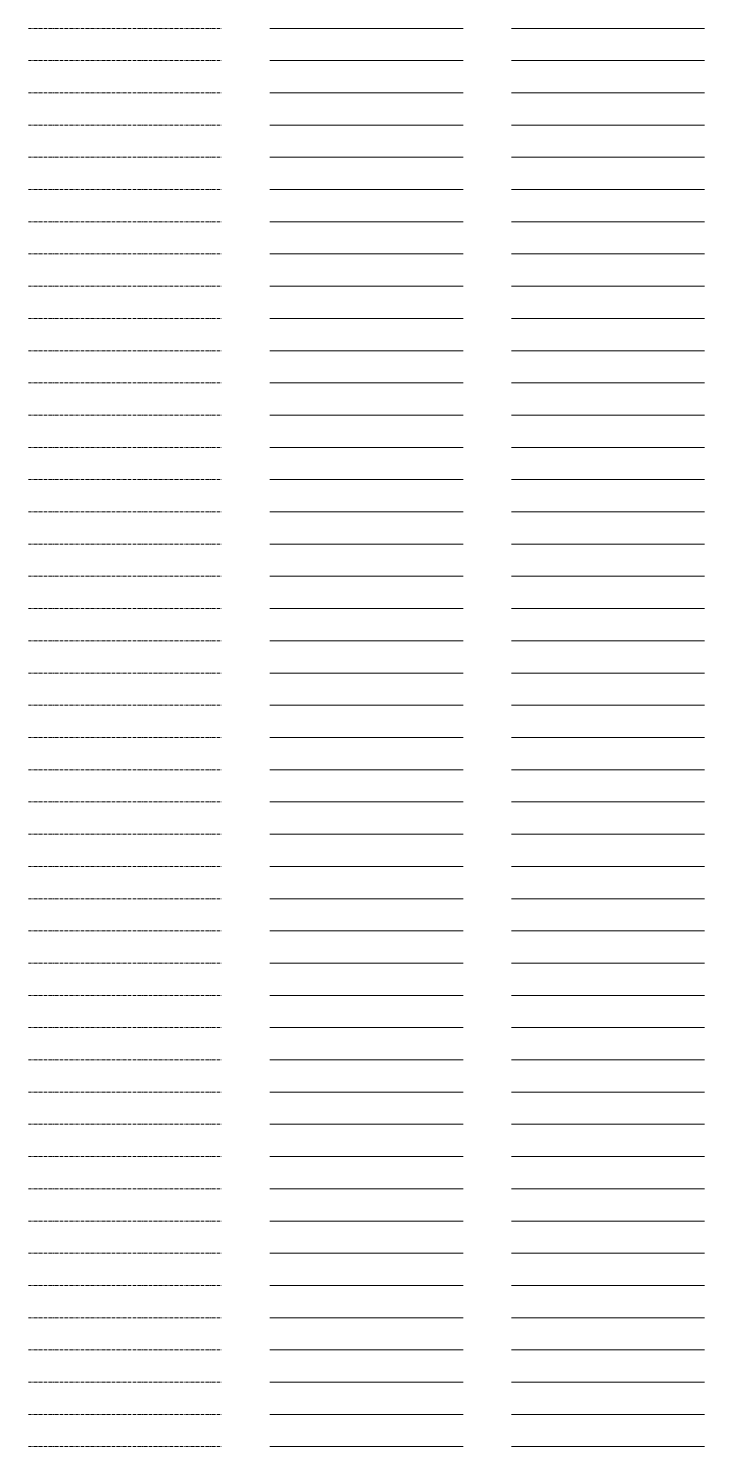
# Model space of a CAD drawing. Header units: metres. Extents: x -170 to 2070, y -13 to 14380.
# Drawn here: x 1650 to 2070, y 3600 to 4480 of the extents above; entities that cross this region are included whole.
import ezdxf
from ezdxf.lldxf.tags import DXFTag

# ---------------------------------------------------------------- set-up
doc = ezdxf.new("R2010")
doc.units = ezdxf.units.M
doc.linetypes.add('KL-VERLATEN-SO', pattern=[3.25, 2, -0.5, 0.25, -0.5])
for name, color, linetype, lineweight in [('B-OI-KL-ET_LSOV_DISTRIBUTIE_600 V_4x150Al 4x6Cu-(IN BEDRIJF)-G', 14, 'Continuous', 18), ('B-OI-KL-ET_LSOV_DISTRIBUTIE_600 V_4x150Al 4x6Cu-(RESERVE)-G', 14, 'KL-RESERVE-SO', 18), ('B-OI-KL-ET_LSOV_DISTRIBUTIE_600 V_4x150Al 4x6Cu-(VERLATEN)-G', 14, 'KL-VERLATEN-SO', 18), ('B-OI-KL-ET_LSOV_DISTRIBUTIE_600 V_4x16Cu 4x2.5Cu-(IN BEDRIJF)-G', 14, 'Continuous', 18), ('B-OI-KL-ET_LSOV_DISTRIBUTIE_600 V_4x16Cu 4x2.5Cu-(RESERVE)-G', 14, 'KL-RESERVE-SO', 18), ('B-OI-KL-ET_LSOV_DISTRIBUTIE_600 V_4x16Cu 4x2.5Cu-(VERLATEN)-G', 14, 'KL-VERLATEN-SO', 18), ('B-OI-KL-ET_LSOV_DISTRIBUTIE_600 V_4x16Cu-(IN BEDRIJF)-G', 14, 'Continuous', 18), ('B-OI-KL-ET_LSOV_DISTRIBUTIE_600 V_4x16Cu-(RESERVE)-G', 14, 'KL-RESERVE-SO', 18), ('B-OI-KL-ET_LSOV_DISTRIBUTIE_600 V_4x16Cu-(VERLATEN)-G', 14, 'KL-VERLATEN-SO', 18), ('B-OI-KL-ET_LSOV_DISTRIBUTIE_600 V_4x2.5Cu-(IN BEDRIJF)-G', 14, 'Continuous', 18), ('B-OI-KL-ET_LSOV_DISTRIBUTIE_600 V_4x2.5Cu-(RESERVE)-G', 14, 'KL-RESERVE-SO', 18), ('B-OI-KL-ET_LSOV_DISTRIBUTIE_600 V_4x2.5Cu-(VERLATEN)-G', 14, 'KL-VERLATEN-SO', 18), ('B-OI-KL-ET_LSOV_DISTRIBUTIE_600 V_4x240Al-(IN BEDRIJF)-G', 14, 'Continuous', 18), ('B-OI-KL-ET_LSOV_DISTRIBUTIE_600 V_4x240Al-(RESERVE)-G', 14, 'KL-RESERVE-SO', 18), ('B-OI-KL-ET_LSOV_DISTRIBUTIE_600 V_4x240Al-(VERLATEN)-G', 14, 'KL-VERLATEN-SO', 18), ('B-OI-KL-ET_LSOV_DISTRIBUTIE_600 V_4x6Cu 4x2.5Cu-(IN BEDRIJF)-G', 14, 'Continuous', 18), ('B-OI-KL-ET_LSOV_DISTRIBUTIE_600 V_4x6Cu 4x2.5Cu-(RESERVE)-G', 14, 'KL-RESERVE-SO', 18), ('B-OI-KL-ET_LSOV_DISTRIBUTIE_600 V_4x6Cu 4x2.5Cu-(VERLATEN)-G', 14, 'KL-VERLATEN-SO', 18), ('B-OI-KL-ET_LSOV_DISTRIBUTIE_600 V_4x6Cu-(IN BEDRIJF)-G', 14, 'Continuous', 18), ('B-OI-KL-ET_LSOV_DISTRIBUTIE_600 V_4x6Cu-(RESERVE)-G', 14, 'KL-RESERVE-SO', 18), ('B-OI-KL-ET_LSOV_DISTRIBUTIE_600 V_4x6Cu-(VERLATEN)-G', 14, 'KL-VERLATEN-SO', 18), ('B-OI-KL-ET_LSOV_DISTRIBUTIE_600 V_4x95Al 4x6Cu-(IN BEDRIJF)-G', 14, 'Continuous', 18), ('B-OI-KL-ET_LSOV_DISTRIBUTIE_600 V_4x95Al 4x6Cu-(RESERVE)-G', 14, 'KL-RESERVE-SO', 18), ('B-OI-KL-ET_LSOV_DISTRIBUTIE_600 V_4x95Al 4x6Cu-(VERLATEN)-G', 14, 'KL-VERLATEN-SO', 18), ('B-OI-KL-ET_LSOV_DISTRIBUTIE_600 V_4x95Al-(IN BEDRIJF)-G', 14, 'Continuous', 18), ('B-OI-KL-ET_LSOV_DISTRIBUTIE_600 V_4x95Al-(RESERVE)-G', 14, 'KL-RESERVE-SO', 18), ('B-OI-KL-ET_LSOV_DISTRIBUTIE_600 V_4x95Al-(VERLATEN)-G', 14, 'KL-VERLATEN-SO', 18), ('B-OI-KL-ET_LSOV_DISTRIBUTIE_600 V_4x95Cu-(IN BEDRIJF)-G', 14, 'Continuous', 18), ('B-OI-KL-ET_LSOV_DISTRIBUTIE_600 V_4x95Cu-(RESERVE)-G', 14, 'KL-RESERVE-SO', 18), ('B-OI-KL-ET_LSOV_DISTRIBUTIE_600 V_4x95Cu-(VERLATEN)-G', 14, 'KL-VERLATEN-SO', 18), ('B-OI-KL-ET_LSOV_DISTRIBUTIE_600 V_OVERIG-(IN BEDRIJF)-G', 14, 'Continuous', 18), ('B-OI-KL-ET_LSOV_DISTRIBUTIE_600 V_OVERIG-(RESERVE)-G', 14, 'KL-RESERVE-SO', 18), ('B-OI-KL-ET_LSOV_DISTRIBUTIE_600 V_OVERIG-(VERLATEN)-G', 14, 'KL-VERLATEN-SO', 18), ('B-OI-KL-ET_MS_AANSLUITNET_10 kV_1x16Cu as16-(IN BEDRIJF)-G', 7, 'Continuous', 18), ('B-OI-KL-ET_MS_AANSLUITNET_10 kV_1x16Cu as16-(RESERVE)-G', 7, 'KL-RESERVE-SO', 18), ('B-OI-KL-ET_MS_AANSLUITNET_10 kV_1x16Cu as16-(VERLATEN)-G', 7, 'KL-VERLATEN-SO', 18), ('B-OI-KL-ET_MS_AANSLUITNET_10 kV_1x240Alrm as35-(IN BEDRIJF)-G', 7, 'Continuous', 18), ('B-OI-KL-ET_MS_AANSLUITNET_10 kV_1x240Alrm as35-(RESERVE)-G', 7, 'KL-RESERVE-SO', 18), ('B-OI-KL-ET_MS_AANSLUITNET_10 kV_1x240Alrm as35-(VERLATEN)-G', 7, 'KL-VERLATEN-SO', 18), ('B-OI-KL-ET_MS_AANSLUITNET_10 kV_1x25Cu as16-(IN BEDRIJF)-G', 7, 'Continuous', 18), ('B-OI-KL-ET_MS_AANSLUITNET_10 kV_1x25Cu as16-(RESERVE)-G', 7, 'KL-RESERVE-SO', 18), ('B-OI-KL-ET_MS_AANSLUITNET_10 kV_1x25Cu as16-(VERLATEN)-G', 7, 'KL-VERLATEN-SO', 18), ('B-OI-KL-ET_MS_AANSLUITNET_10 kV_1x400Alrm as35-(IN BEDRIJF)-G', 7, 'Continuous', 18), ('B-OI-KL-ET_MS_AANSLUITNET_10 kV_1x400Alrm as35-(RESERVE)-G', 7, 'KL-RESERVE-SO', 18), ('B-OI-KL-ET_MS_AANSLUITNET_10 kV_1x400Alrm as35-(VERLATEN)-G', 7, 'KL-VERLATEN-SO', 18), ('B-OI-KL-ET_MS_AANSLUITNET_10 kV_1x630Alrm as35-(IN BEDRIJF)-G', 7, 'Continuous', 18), ('B-OI-KL-ET_MS_AANSLUITNET_10 kV_1x630Alrm as35-(RESERVE)-G', 7, 'KL-RESERVE-SO', 18), ('B-OI-KL-ET_MS_AANSLUITNET_10 kV_1x630Alrm as35-(VERLATEN)-G', 7, 'KL-VERLATEN-SO', 18), ('B-OI-KL-ET_MS_AANSLUITNET_10 kV_1x630Cu as50-(IN BEDRIJF)-G', 7, 'Continuous', 18), ('B-OI-KL-ET_MS_AANSLUITNET_10 kV_1x630Cu as50-(RESERVE)-G', 7, 'KL-RESERVE-SO', 18), ('B-OI-KL-ET_MS_AANSLUITNET_10 kV_1x630Cu as50-(VERLATEN)-G', 7, 'KL-VERLATEN-SO', 18), ('B-OI-KL-ET_MS_AANSLUITNET_10 kV_1x800Alrm as35-(IN BEDRIJF)-G', 7, 'Continuous', 18), ('B-OI-KL-ET_MS_AANSLUITNET_10 kV_1x800Alrm as35-(RESERVE)-G', 7, 'KL-RESERVE-SO', 18), ('B-OI-KL-ET_MS_AANSLUITNET_10 kV_1x800Alrm as35-(VERLATEN)-G', 7, 'KL-VERLATEN-SO', 18), ('B-OI-KL-ET_MS_AANSLUITNET_10 kV_1x95Alrm as50-(IN BEDRIJF)-G', 7, 'Continuous', 18), ('B-OI-KL-ET_MS_AANSLUITNET_10 kV_1x95Alrm as50-(RESERVE)-G', 7, 'KL-RESERVE-SO', 18), ('B-OI-KL-ET_MS_AANSLUITNET_10 kV_1x95Alrm as50-(VERLATEN)-G', 7, 'KL-VERLATEN-SO', 18), ('B-OI-KL-ET_MS_AANSLUITNET_10 kV_3x240Alrm as35-(IN BEDRIJF)-G', 7, 'Continuous', 18), ('B-OI-KL-ET_MS_AANSLUITNET_10 kV_3x240Alrm as35-(RESERVE)-G', 7, 'KL-RESERVE-SO', 18), ('B-OI-KL-ET_MS_AANSLUITNET_10 kV_3x240Alrm as35-(VERLATEN)-G', 7, 'KL-VERLATEN-SO', 18), ('B-OI-KL-ET_MS_AANSLUITNET_10 kV_OVERIG-(IN BEDRIJF)-G', 7, 'Continuous', 18), ('B-OI-KL-ET_MS_AANSLUITNET_10 kV_OVERIG-(RESERVE)-G', 7, 'KL-RESERVE-SO', 18), ('B-OI-KL-ET_MS_AANSLUITNET_10 kV_OVERIG-(VERLATEN)-G', 7, 'KL-VERLATEN-SO', 18), ('B-OI-KL-ET_MS_AANSLUITNET_20 kV_1x16Cu as16-(IN BEDRIJF)-G', 7, 'Continuous', 18), ('B-OI-KL-ET_MS_AANSLUITNET_20 kV_1x16Cu as16-(RESERVE)-G', 7, 'KL-RESERVE-SO', 18), ('B-OI-KL-ET_MS_AANSLUITNET_20 kV_1x16Cu as16-(VERLATEN)-G', 7, 'KL-VERLATEN-SO', 18), ('B-OI-KL-ET_MS_AANSLUITNET_20 kV_1x240Alrm as35-(IN BEDRIJF)-G', 7, 'Continuous', 18), ('B-OI-KL-ET_MS_AANSLUITNET_20 kV_1x240Alrm as35-(RESERVE)-G', 7, 'KL-RESERVE-SO', 18), ('B-OI-KL-ET_MS_AANSLUITNET_20 kV_1x240Alrm as35-(VERLATEN)-G', 7, 'KL-VERLATEN-SO', 18), ('B-OI-KL-ET_MS_AANSLUITNET_20 kV_1x25Cu as16-(IN BEDRIJF)-G', 7, 'Continuous', 18), ('B-OI-KL-ET_MS_AANSLUITNET_20 kV_1x25Cu as16-(RESERVE)-G', 7, 'KL-RESERVE-SO', 18), ('B-OI-KL-ET_MS_AANSLUITNET_20 kV_1x25Cu as16-(VERLATEN)-G', 7, 'KL-VERLATEN-SO', 18), ('B-OI-KL-ET_MS_AANSLUITNET_20 kV_1x400Alrm as35-(IN BEDRIJF)-G', 7, 'Continuous', 18), ('B-OI-KL-ET_MS_AANSLUITNET_20 kV_1x400Alrm as35-(RESERVE)-G', 7, 'KL-RESERVE-SO', 18), ('B-OI-KL-ET_MS_AANSLUITNET_20 kV_1x400Alrm as35-(VERLATEN)-G', 7, 'KL-VERLATEN-SO', 18), ('B-OI-KL-ET_MS_AANSLUITNET_20 kV_1x630Alrm as35-(IN BEDRIJF)-G', 7, 'Continuous', 18), ('B-OI-KL-ET_MS_AANSLUITNET_20 kV_1x630Alrm as35-(RESERVE)-G', 7, 'KL-RESERVE-SO', 18), ('B-OI-KL-ET_MS_AANSLUITNET_20 kV_1x630Alrm as35-(VERLATEN)-G', 7, 'KL-VERLATEN-SO', 18), ('B-OI-KL-ET_MS_AANSLUITNET_20 kV_1x630Cu as50-(IN BEDRIJF)-G', 7, 'Continuous', 18), ('B-OI-KL-ET_MS_AANSLUITNET_20 kV_1x630Cu as50-(RESERVE)-G', 7, 'KL-RESERVE-SO', 18), ('B-OI-KL-ET_MS_AANSLUITNET_20 kV_1x630Cu as50-(VERLATEN)-G', 7, 'KL-VERLATEN-SO', 18), ('B-OI-KL-ET_MS_AANSLUITNET_20 kV_1x800Alrm as35-(IN BEDRIJF)-G', 7, 'Continuous', 18), ('B-OI-KL-ET_MS_AANSLUITNET_20 kV_1x800Alrm as35-(RESERVE)-G', 7, 'KL-RESERVE-SO', 18), ('B-OI-KL-ET_MS_AANSLUITNET_20 kV_1x800Alrm as35-(VERLATEN)-G', 7, 'KL-VERLATEN-SO', 18), ('B-OI-KL-ET_MS_AANSLUITNET_20 kV_1x95Alrm as50-(IN BEDRIJF)-G', 7, 'Continuous', 18), ('B-OI-KL-ET_MS_AANSLUITNET_20 kV_1x95Alrm as50-(RESERVE)-G', 7, 'KL-RESERVE-SO', 18), ('B-OI-KL-ET_MS_AANSLUITNET_20 kV_1x95Alrm as50-(VERLATEN)-G', 7, 'KL-VERLATEN-SO', 18), ('B-OI-KL-ET_MS_AANSLUITNET_20 kV_3x240Alrm as35-(IN BEDRIJF)-G', 7, 'Continuous', 18), ('B-OI-KL-ET_MS_AANSLUITNET_20 kV_3x240Alrm as35-(RESERVE)-G', 7, 'KL-RESERVE-SO', 18), ('B-OI-KL-ET_MS_AANSLUITNET_20 kV_3x240Alrm as35-(VERLATEN)-G', 7, 'KL-VERLATEN-SO', 18), ('B-OI-KL-ET_MS_AANSLUITNET_20 kV_OVERIG-(IN BEDRIJF)-G', 7, 'Continuous', 18), ('B-OI-KL-ET_MS_AANSLUITNET_20 kV_OVERIG-(RESERVE)-G', 7, 'KL-RESERVE-SO', 18), ('B-OI-KL-ET_MS_AANSLUITNET_20 kV_OVERIG-(VERLATEN)-G', 7, 'KL-VERLATEN-SO', 18), ('B-OI-KL-ET_MS_AANSLUITNET_3 kV_1x16Cu as16-(IN BEDRIJF)-G', 7, 'Continuous', 18), ('B-OI-KL-ET_MS_AANSLUITNET_3 kV_1x16Cu as16-(RESERVE)-G', 7, 'KL-RESERVE-SO', 18), ('B-OI-KL-ET_MS_AANSLUITNET_3 kV_1x16Cu as16-(VERLATEN)-G', 7, 'KL-VERLATEN-SO', 18), ('B-OI-KL-ET_MS_AANSLUITNET_3 kV_1x240Alrm as35-(IN BEDRIJF)-G', 7, 'Continuous', 18), ('B-OI-KL-ET_MS_AANSLUITNET_3 kV_1x240Alrm as35-(RESERVE)-G', 7, 'KL-RESERVE-SO', 18), ('B-OI-KL-ET_MS_AANSLUITNET_3 kV_1x240Alrm as35-(VERLATEN)-G', 7, 'KL-VERLATEN-SO', 18), ('B-OI-KL-ET_MS_AANSLUITNET_3 kV_1x25Cu as16-(IN BEDRIJF)-G', 7, 'Continuous', 18), ('B-OI-KL-ET_MS_AANSLUITNET_3 kV_1x25Cu as16-(RESERVE)-G', 7, 'KL-RESERVE-SO', 18), ('B-OI-KL-ET_MS_AANSLUITNET_3 kV_1x25Cu as16-(VERLATEN)-G', 7, 'KL-VERLATEN-SO', 18), ('B-OI-KL-ET_MS_AANSLUITNET_3 kV_1x400Alrm as35-(IN BEDRIJF)-G', 7, 'Continuous', 18), ('B-OI-KL-ET_MS_AANSLUITNET_3 kV_1x400Alrm as35-(RESERVE)-G', 7, 'KL-RESERVE-SO', 18), ('B-OI-KL-ET_MS_AANSLUITNET_3 kV_1x400Alrm as35-(VERLATEN)-G', 7, 'KL-VERLATEN-SO', 18), ('B-OI-KL-ET_MS_AANSLUITNET_3 kV_1x630Alrm as35-(IN BEDRIJF)-G', 7, 'Continuous', 18), ('B-OI-KL-ET_MS_AANSLUITNET_3 kV_1x630Alrm as35-(RESERVE)-G', 7, 'KL-RESERVE-SO', 18), ('B-OI-KL-ET_MS_AANSLUITNET_3 kV_1x630Alrm as35-(VERLATEN)-G', 7, 'KL-VERLATEN-SO', 18), ('B-OI-KL-ET_MS_AANSLUITNET_3 kV_1x630Cu as50-(IN BEDRIJF)-G', 7, 'Continuous', 18), ('B-OI-KL-ET_MS_AANSLUITNET_3 kV_1x630Cu as50-(RESERVE)-G', 7, 'KL-RESERVE-SO', 18), ('B-OI-KL-ET_MS_AANSLUITNET_3 kV_1x630Cu as50-(VERLATEN)-G', 7, 'KL-VERLATEN-SO', 18), ('B-OI-KL-ET_MS_AANSLUITNET_3 kV_1x800Alrm as35-(IN BEDRIJF)-G', 7, 'Continuous', 18), ('B-OI-KL-ET_MS_AANSLUITNET_3 kV_1x800Alrm as35-(RESERVE)-G', 7, 'KL-RESERVE-SO', 18), ('B-OI-KL-ET_MS_AANSLUITNET_3 kV_1x800Alrm as35-(VERLATEN)-G', 7, 'KL-VERLATEN-SO', 18), ('B-OI-KL-ET_MS_AANSLUITNET_3 kV_1x95Alrm as50-(IN BEDRIJF)-G', 7, 'Continuous', 18), ('B-OI-KL-ET_MS_AANSLUITNET_3 kV_1x95Alrm as50-(RESERVE)-G', 7, 'KL-RESERVE-SO', 18), ('B-OI-KL-ET_MS_AANSLUITNET_3 kV_1x95Alrm as50-(VERLATEN)-G', 7, 'KL-VERLATEN-SO', 18), ('B-OI-KL-ET_MS_AANSLUITNET_3 kV_3x240Alrm as35-(IN BEDRIJF)-G', 7, 'Continuous', 18), ('B-OI-KL-ET_MS_AANSLUITNET_3 kV_3x240Alrm as35-(RESERVE)-G', 7, 'KL-RESERVE-SO', 18), ('B-OI-KL-ET_MS_AANSLUITNET_3 kV_3x240Alrm as35-(VERLATEN)-G', 7, 'KL-VERLATEN-SO', 18), ('B-OI-KL-ET_MS_AANSLUITNET_3 kV_OVERIG-(IN BEDRIJF)-G', 7, 'Continuous', 18), ('B-OI-KL-ET_MS_AANSLUITNET_3 kV_OVERIG-(RESERVE)-G', 7, 'KL-RESERVE-SO', 18), ('B-OI-KL-ET_MS_AANSLUITNET_3 kV_OVERIG-(VERLATEN)-G', 7, 'KL-VERLATEN-SO', 18), ('B-OI-KL-ET_MS_DISTRIBUTIE_10 kV_1x16Cu as16-(IN BEDRIJF)-G', 12, 'Continuous', 18), ('B-OI-KL-ET_MS_DISTRIBUTIE_10 kV_1x16Cu as16-(RESERVE)-G', 12, 'KL-RESERVE-SO', 18), ('B-OI-KL-ET_MS_DISTRIBUTIE_10 kV_1x16Cu as16-(VERLATEN)-G', 12, 'KL-VERLATEN-SO', 18), ('B-OI-KL-ET_MS_DISTRIBUTIE_10 kV_1x240Alrm as35-(IN BEDRIJF)-G', 12, 'Continuous', 18), ('B-OI-KL-ET_MS_DISTRIBUTIE_10 kV_1x240Alrm as35-(RESERVE)-G', 12, 'KL-RESERVE-SO', 18), ('B-OI-KL-ET_MS_DISTRIBUTIE_10 kV_1x240Alrm as35-(VERLATEN)-G', 12, 'KL-VERLATEN-SO', 18), ('B-OI-KL-ET_MS_DISTRIBUTIE_10 kV_1x25Cu as16-(IN BEDRIJF)-G', 12, 'Continuous', 18), ('B-OI-KL-ET_MS_DISTRIBUTIE_10 kV_1x25Cu as16-(RESERVE)-G', 12, 'KL-RESERVE-SO', 18), ('B-OI-KL-ET_MS_DISTRIBUTIE_10 kV_1x25Cu as16-(VERLATEN)-G', 12, 'KL-VERLATEN-SO', 18), ('B-OI-KL-ET_MS_DISTRIBUTIE_10 kV_1x400Alrm as35-(IN BEDRIJF)-G', 12, 'Continuous', 18), ('B-OI-KL-ET_MS_DISTRIBUTIE_10 kV_1x400Alrm as35-(RESERVE)-G', 12, 'KL-RESERVE-SO', 18), ('B-OI-KL-ET_MS_DISTRIBUTIE_10 kV_1x400Alrm as35-(VERLATEN)-G', 12, 'KL-VERLATEN-SO', 18)]:
    doc.layers.add(name, color=color, linetype=linetype, lineweight=lineweight)
doc.styles.get("Standard").update_dxf_attribs({"font": 'NLCS-ISO.ttf'})
tags = doc.linetypes.add('KL-RESERVE-SO', pattern='A,7,-2,["RS",Standard,S=1,R=0,X=-1,Y=-0.5],-1.5', length=10.5).pattern_tags.tags
tags[6] = DXFTag(74, 10)

msp = doc.modelspace()

# ---------------------------------------------------------------- linework, layer by layer
at = {"layer": 'B-OI-KL-ET_LSOV_DISTRIBUTIE_600 V_4x150Al 4x6Cu-(IN BEDRIJF)-G'}
msp.add_line((1950, 3600), (2070, 3600), dxfattribs=at)
at = {"layer": 'B-OI-KL-ET_LSOV_DISTRIBUTIE_600 V_4x150Al 4x6Cu-(RESERVE)-G'}
msp.add_line((1800, 3600), (1920, 3600), dxfattribs=at)
at = {"layer": 'B-OI-KL-ET_LSOV_DISTRIBUTIE_600 V_4x150Al 4x6Cu-(VERLATEN)-G'}
msp.add_line((1650, 3600), (1770, 3600), dxfattribs=at)
at = {"layer": 'B-OI-KL-ET_LSOV_DISTRIBUTIE_600 V_4x16Cu 4x2.5Cu-(IN BEDRIJF)-G'}
msp.add_line((1950, 3640), (2070, 3640), dxfattribs=at)
at = {"layer": 'B-OI-KL-ET_LSOV_DISTRIBUTIE_600 V_4x16Cu 4x2.5Cu-(RESERVE)-G'}
msp.add_line((1800, 3640), (1920, 3640), dxfattribs=at)
at = {"layer": 'B-OI-KL-ET_LSOV_DISTRIBUTIE_600 V_4x16Cu 4x2.5Cu-(VERLATEN)-G'}
msp.add_line((1650, 3640), (1770, 3640), dxfattribs=at)
at = {"layer": 'B-OI-KL-ET_LSOV_DISTRIBUTIE_600 V_4x16Cu-(IN BEDRIJF)-G'}
msp.add_line((1950, 3620), (2070, 3620), dxfattribs=at)
at = {"layer": 'B-OI-KL-ET_LSOV_DISTRIBUTIE_600 V_4x16Cu-(RESERVE)-G'}
msp.add_line((1800, 3620), (1920, 3620), dxfattribs=at)
at = {"layer": 'B-OI-KL-ET_LSOV_DISTRIBUTIE_600 V_4x16Cu-(VERLATEN)-G'}
msp.add_line((1650, 3620), (1770, 3620), dxfattribs=at)
at = {"layer": 'B-OI-KL-ET_LSOV_DISTRIBUTIE_600 V_4x2.5Cu-(IN BEDRIJF)-G'}
msp.add_line((1950, 3660), (2070, 3660), dxfattribs=at)
at = {"layer": 'B-OI-KL-ET_LSOV_DISTRIBUTIE_600 V_4x2.5Cu-(RESERVE)-G'}
msp.add_line((1800, 3660), (1920, 3660), dxfattribs=at)
at = {"layer": 'B-OI-KL-ET_LSOV_DISTRIBUTIE_600 V_4x2.5Cu-(VERLATEN)-G'}
msp.add_line((1650, 3660), (1770, 3660), dxfattribs=at)
at = {"layer": 'B-OI-KL-ET_LSOV_DISTRIBUTIE_600 V_4x240Al-(IN BEDRIJF)-G'}
msp.add_line((1950, 3680), (2070, 3680), dxfattribs=at)
at = {"layer": 'B-OI-KL-ET_LSOV_DISTRIBUTIE_600 V_4x240Al-(RESERVE)-G'}
msp.add_line((1800, 3680), (1920, 3680), dxfattribs=at)
at = {"layer": 'B-OI-KL-ET_LSOV_DISTRIBUTIE_600 V_4x240Al-(VERLATEN)-G'}
msp.add_line((1650, 3680), (1770, 3680), dxfattribs=at)
at = {"layer": 'B-OI-KL-ET_LSOV_DISTRIBUTIE_600 V_4x6Cu 4x2.5Cu-(IN BEDRIJF)-G'}
msp.add_line((1950, 3720), (2070, 3720), dxfattribs=at)
at = {"layer": 'B-OI-KL-ET_LSOV_DISTRIBUTIE_600 V_4x6Cu 4x2.5Cu-(RESERVE)-G'}
msp.add_line((1800, 3720), (1920, 3720), dxfattribs=at)
at = {"layer": 'B-OI-KL-ET_LSOV_DISTRIBUTIE_600 V_4x6Cu 4x2.5Cu-(VERLATEN)-G'}
msp.add_line((1650, 3720), (1770, 3720), dxfattribs=at)
at = {"layer": 'B-OI-KL-ET_LSOV_DISTRIBUTIE_600 V_4x6Cu-(IN BEDRIJF)-G'}
msp.add_line((1950, 3700), (2070, 3700), dxfattribs=at)
at = {"layer": 'B-OI-KL-ET_LSOV_DISTRIBUTIE_600 V_4x6Cu-(RESERVE)-G'}
msp.add_line((1800, 3700), (1920, 3700), dxfattribs=at)
at = {"layer": 'B-OI-KL-ET_LSOV_DISTRIBUTIE_600 V_4x6Cu-(VERLATEN)-G'}
msp.add_line((1650, 3700), (1770, 3700), dxfattribs=at)
at = {"layer": 'B-OI-KL-ET_LSOV_DISTRIBUTIE_600 V_4x95Al 4x6Cu-(IN BEDRIJF)-G'}
msp.add_line((1950, 3760), (2070, 3760), dxfattribs=at)
at = {"layer": 'B-OI-KL-ET_LSOV_DISTRIBUTIE_600 V_4x95Al 4x6Cu-(RESERVE)-G'}
msp.add_line((1800, 3760), (1920, 3760), dxfattribs=at)
at = {"layer": 'B-OI-KL-ET_LSOV_DISTRIBUTIE_600 V_4x95Al 4x6Cu-(VERLATEN)-G'}
msp.add_line((1650, 3760), (1770, 3760), dxfattribs=at)
at = {"layer": 'B-OI-KL-ET_LSOV_DISTRIBUTIE_600 V_4x95Al-(IN BEDRIJF)-G'}
msp.add_line((1950, 3740), (2070, 3740), dxfattribs=at)
at = {"layer": 'B-OI-KL-ET_LSOV_DISTRIBUTIE_600 V_4x95Al-(RESERVE)-G'}
msp.add_line((1800, 3740), (1920, 3740), dxfattribs=at)
at = {"layer": 'B-OI-KL-ET_LSOV_DISTRIBUTIE_600 V_4x95Al-(VERLATEN)-G'}
msp.add_line((1650, 3740), (1770, 3740), dxfattribs=at)
at = {"layer": 'B-OI-KL-ET_LSOV_DISTRIBUTIE_600 V_4x95Cu-(IN BEDRIJF)-G'}
msp.add_line((1950, 3780), (2070, 3780), dxfattribs=at)
at = {"layer": 'B-OI-KL-ET_LSOV_DISTRIBUTIE_600 V_4x95Cu-(RESERVE)-G'}
msp.add_line((1800, 3780), (1920, 3780), dxfattribs=at)
at = {"layer": 'B-OI-KL-ET_LSOV_DISTRIBUTIE_600 V_4x95Cu-(VERLATEN)-G'}
msp.add_line((1650, 3780), (1770, 3780), dxfattribs=at)
at = {"layer": 'B-OI-KL-ET_LSOV_DISTRIBUTIE_600 V_OVERIG-(IN BEDRIJF)-G'}
msp.add_line((1950, 3800), (2070, 3800), dxfattribs=at)
at = {"layer": 'B-OI-KL-ET_LSOV_DISTRIBUTIE_600 V_OVERIG-(RESERVE)-G'}
msp.add_line((1800, 3800), (1920, 3800), dxfattribs=at)
at = {"layer": 'B-OI-KL-ET_LSOV_DISTRIBUTIE_600 V_OVERIG-(VERLATEN)-G'}
msp.add_line((1650, 3800), (1770, 3800), dxfattribs=at)
at = {"layer": 'B-OI-KL-ET_MS_AANSLUITNET_10 kV_1x16Cu as16-(IN BEDRIJF)-G'}
msp.add_line((1950, 3820), (2070, 3820), dxfattribs=at)
at = {"layer": 'B-OI-KL-ET_MS_AANSLUITNET_10 kV_1x16Cu as16-(RESERVE)-G'}
msp.add_line((1800, 3820), (1920, 3820), dxfattribs=at)
at = {"layer": 'B-OI-KL-ET_MS_AANSLUITNET_10 kV_1x16Cu as16-(VERLATEN)-G'}
msp.add_line((1650, 3820), (1770, 3820), dxfattribs=at)
at = {"layer": 'B-OI-KL-ET_MS_AANSLUITNET_10 kV_1x240Alrm as35-(IN BEDRIJF)-G'}
msp.add_line((1950, 3840), (2070, 3840), dxfattribs=at)
at = {"layer": 'B-OI-KL-ET_MS_AANSLUITNET_10 kV_1x240Alrm as35-(RESERVE)-G'}
msp.add_line((1800, 3840), (1920, 3840), dxfattribs=at)
at = {"layer": 'B-OI-KL-ET_MS_AANSLUITNET_10 kV_1x240Alrm as35-(VERLATEN)-G'}
msp.add_line((1650, 3840), (1770, 3840), dxfattribs=at)
at = {"layer": 'B-OI-KL-ET_MS_AANSLUITNET_10 kV_1x25Cu as16-(IN BEDRIJF)-G'}
msp.add_line((1950, 3860), (2070, 3860), dxfattribs=at)
at = {"layer": 'B-OI-KL-ET_MS_AANSLUITNET_10 kV_1x25Cu as16-(RESERVE)-G'}
msp.add_line((1800, 3860), (1920, 3860), dxfattribs=at)
at = {"layer": 'B-OI-KL-ET_MS_AANSLUITNET_10 kV_1x25Cu as16-(VERLATEN)-G'}
msp.add_line((1650, 3860), (1770, 3860), dxfattribs=at)
at = {"layer": 'B-OI-KL-ET_MS_AANSLUITNET_10 kV_1x400Alrm as35-(IN BEDRIJF)-G'}
msp.add_line((1950, 3880), (2070, 3880), dxfattribs=at)
at = {"layer": 'B-OI-KL-ET_MS_AANSLUITNET_10 kV_1x400Alrm as35-(RESERVE)-G'}
msp.add_line((1800, 3880), (1920, 3880), dxfattribs=at)
at = {"layer": 'B-OI-KL-ET_MS_AANSLUITNET_10 kV_1x400Alrm as35-(VERLATEN)-G'}
msp.add_line((1650, 3880), (1770, 3880), dxfattribs=at)
at = {"layer": 'B-OI-KL-ET_MS_AANSLUITNET_10 kV_1x630Alrm as35-(IN BEDRIJF)-G'}
msp.add_line((1950, 3900), (2070, 3900), dxfattribs=at)
at = {"layer": 'B-OI-KL-ET_MS_AANSLUITNET_10 kV_1x630Alrm as35-(RESERVE)-G'}
msp.add_line((1800, 3900), (1920, 3900), dxfattribs=at)
at = {"layer": 'B-OI-KL-ET_MS_AANSLUITNET_10 kV_1x630Alrm as35-(VERLATEN)-G'}
msp.add_line((1650, 3900), (1770, 3900), dxfattribs=at)
at = {"layer": 'B-OI-KL-ET_MS_AANSLUITNET_10 kV_1x630Cu as50-(IN BEDRIJF)-G'}
msp.add_line((1950, 3920), (2070, 3920), dxfattribs=at)
at = {"layer": 'B-OI-KL-ET_MS_AANSLUITNET_10 kV_1x630Cu as50-(RESERVE)-G'}
msp.add_line((1800, 3920), (1920, 3920), dxfattribs=at)
at = {"layer": 'B-OI-KL-ET_MS_AANSLUITNET_10 kV_1x630Cu as50-(VERLATEN)-G'}
msp.add_line((1650, 3920), (1770, 3920), dxfattribs=at)
at = {"layer": 'B-OI-KL-ET_MS_AANSLUITNET_10 kV_1x800Alrm as35-(IN BEDRIJF)-G'}
msp.add_line((1950, 3940), (2070, 3940), dxfattribs=at)
at = {"layer": 'B-OI-KL-ET_MS_AANSLUITNET_10 kV_1x800Alrm as35-(RESERVE)-G'}
msp.add_line((1800, 3940), (1920, 3940), dxfattribs=at)
at = {"layer": 'B-OI-KL-ET_MS_AANSLUITNET_10 kV_1x800Alrm as35-(VERLATEN)-G'}
msp.add_line((1650, 3940), (1770, 3940), dxfattribs=at)
at = {"layer": 'B-OI-KL-ET_MS_AANSLUITNET_10 kV_1x95Alrm as50-(IN BEDRIJF)-G'}
msp.add_line((1950, 3960), (2070, 3960), dxfattribs=at)
at = {"layer": 'B-OI-KL-ET_MS_AANSLUITNET_10 kV_1x95Alrm as50-(RESERVE)-G'}
msp.add_line((1800, 3960), (1920, 3960), dxfattribs=at)
at = {"layer": 'B-OI-KL-ET_MS_AANSLUITNET_10 kV_1x95Alrm as50-(VERLATEN)-G'}
msp.add_line((1650, 3960), (1770, 3960), dxfattribs=at)
at = {"layer": 'B-OI-KL-ET_MS_AANSLUITNET_10 kV_3x240Alrm as35-(IN BEDRIJF)-G'}
msp.add_line((1950, 3980), (2070, 3980), dxfattribs=at)
at = {"layer": 'B-OI-KL-ET_MS_AANSLUITNET_10 kV_3x240Alrm as35-(RESERVE)-G'}
msp.add_line((1800, 3980), (1920, 3980), dxfattribs=at)
at = {"layer": 'B-OI-KL-ET_MS_AANSLUITNET_10 kV_3x240Alrm as35-(VERLATEN)-G'}
msp.add_line((1650, 3980), (1770, 3980), dxfattribs=at)
at = {"layer": 'B-OI-KL-ET_MS_AANSLUITNET_10 kV_OVERIG-(IN BEDRIJF)-G'}
msp.add_line((1950, 4000), (2070, 4000), dxfattribs=at)
at = {"layer": 'B-OI-KL-ET_MS_AANSLUITNET_10 kV_OVERIG-(RESERVE)-G'}
msp.add_line((1800, 4000), (1920, 4000), dxfattribs=at)
at = {"layer": 'B-OI-KL-ET_MS_AANSLUITNET_10 kV_OVERIG-(VERLATEN)-G'}
msp.add_line((1650, 4000), (1770, 4000), dxfattribs=at)
at = {"layer": 'B-OI-KL-ET_MS_AANSLUITNET_20 kV_1x16Cu as16-(IN BEDRIJF)-G'}
msp.add_line((1950, 4020), (2070, 4020), dxfattribs=at)
at = {"layer": 'B-OI-KL-ET_MS_AANSLUITNET_20 kV_1x16Cu as16-(RESERVE)-G'}
msp.add_line((1800, 4020), (1920, 4020), dxfattribs=at)
at = {"layer": 'B-OI-KL-ET_MS_AANSLUITNET_20 kV_1x16Cu as16-(VERLATEN)-G'}
msp.add_line((1650, 4020), (1770, 4020), dxfattribs=at)
at = {"layer": 'B-OI-KL-ET_MS_AANSLUITNET_20 kV_1x240Alrm as35-(IN BEDRIJF)-G'}
msp.add_line((1950, 4040), (2070, 4040), dxfattribs=at)
at = {"layer": 'B-OI-KL-ET_MS_AANSLUITNET_20 kV_1x240Alrm as35-(RESERVE)-G'}
msp.add_line((1800, 4040), (1920, 4040), dxfattribs=at)
at = {"layer": 'B-OI-KL-ET_MS_AANSLUITNET_20 kV_1x240Alrm as35-(VERLATEN)-G'}
msp.add_line((1650, 4040), (1770, 4040), dxfattribs=at)
at = {"layer": 'B-OI-KL-ET_MS_AANSLUITNET_20 kV_1x25Cu as16-(IN BEDRIJF)-G'}
msp.add_line((1950, 4060), (2070, 4060), dxfattribs=at)
at = {"layer": 'B-OI-KL-ET_MS_AANSLUITNET_20 kV_1x25Cu as16-(RESERVE)-G'}
msp.add_line((1800, 4060), (1920, 4060), dxfattribs=at)
at = {"layer": 'B-OI-KL-ET_MS_AANSLUITNET_20 kV_1x25Cu as16-(VERLATEN)-G'}
msp.add_line((1650, 4060), (1770, 4060), dxfattribs=at)
at = {"layer": 'B-OI-KL-ET_MS_AANSLUITNET_20 kV_1x400Alrm as35-(IN BEDRIJF)-G'}
msp.add_line((1950, 4080), (2070, 4080), dxfattribs=at)
at = {"layer": 'B-OI-KL-ET_MS_AANSLUITNET_20 kV_1x400Alrm as35-(RESERVE)-G'}
msp.add_line((1800, 4080), (1920, 4080), dxfattribs=at)
at = {"layer": 'B-OI-KL-ET_MS_AANSLUITNET_20 kV_1x400Alrm as35-(VERLATEN)-G'}
msp.add_line((1650, 4080), (1770, 4080), dxfattribs=at)
at = {"layer": 'B-OI-KL-ET_MS_AANSLUITNET_20 kV_1x630Alrm as35-(IN BEDRIJF)-G'}
msp.add_line((1950, 4100), (2070, 4100), dxfattribs=at)
at = {"layer": 'B-OI-KL-ET_MS_AANSLUITNET_20 kV_1x630Alrm as35-(RESERVE)-G'}
msp.add_line((1800, 4100), (1920, 4100), dxfattribs=at)
at = {"layer": 'B-OI-KL-ET_MS_AANSLUITNET_20 kV_1x630Alrm as35-(VERLATEN)-G'}
msp.add_line((1650, 4100), (1770, 4100), dxfattribs=at)
at = {"layer": 'B-OI-KL-ET_MS_AANSLUITNET_20 kV_1x630Cu as50-(IN BEDRIJF)-G'}
msp.add_line((1950, 4120), (2070, 4120), dxfattribs=at)
at = {"layer": 'B-OI-KL-ET_MS_AANSLUITNET_20 kV_1x630Cu as50-(RESERVE)-G'}
msp.add_line((1800, 4120), (1920, 4120), dxfattribs=at)
at = {"layer": 'B-OI-KL-ET_MS_AANSLUITNET_20 kV_1x630Cu as50-(VERLATEN)-G'}
msp.add_line((1650, 4120), (1770, 4120), dxfattribs=at)
at = {"layer": 'B-OI-KL-ET_MS_AANSLUITNET_20 kV_1x800Alrm as35-(IN BEDRIJF)-G'}
msp.add_line((1950, 4140), (2070, 4140), dxfattribs=at)
at = {"layer": 'B-OI-KL-ET_MS_AANSLUITNET_20 kV_1x800Alrm as35-(RESERVE)-G'}
msp.add_line((1800, 4140), (1920, 4140), dxfattribs=at)
at = {"layer": 'B-OI-KL-ET_MS_AANSLUITNET_20 kV_1x800Alrm as35-(VERLATEN)-G'}
msp.add_line((1650, 4140), (1770, 4140), dxfattribs=at)
at = {"layer": 'B-OI-KL-ET_MS_AANSLUITNET_20 kV_1x95Alrm as50-(IN BEDRIJF)-G'}
msp.add_line((1950, 4160), (2070, 4160), dxfattribs=at)
at = {"layer": 'B-OI-KL-ET_MS_AANSLUITNET_20 kV_1x95Alrm as50-(RESERVE)-G'}
msp.add_line((1800, 4160), (1920, 4160), dxfattribs=at)
at = {"layer": 'B-OI-KL-ET_MS_AANSLUITNET_20 kV_1x95Alrm as50-(VERLATEN)-G'}
msp.add_line((1650, 4160), (1770, 4160), dxfattribs=at)
at = {"layer": 'B-OI-KL-ET_MS_AANSLUITNET_20 kV_3x240Alrm as35-(IN BEDRIJF)-G'}
msp.add_line((1950, 4180), (2070, 4180), dxfattribs=at)
at = {"layer": 'B-OI-KL-ET_MS_AANSLUITNET_20 kV_3x240Alrm as35-(RESERVE)-G'}
msp.add_line((1800, 4180), (1920, 4180), dxfattribs=at)
at = {"layer": 'B-OI-KL-ET_MS_AANSLUITNET_20 kV_3x240Alrm as35-(VERLATEN)-G'}
msp.add_line((1650, 4180), (1770, 4180), dxfattribs=at)
at = {"layer": 'B-OI-KL-ET_MS_AANSLUITNET_20 kV_OVERIG-(IN BEDRIJF)-G'}
msp.add_line((1950, 4200), (2070, 4200), dxfattribs=at)
at = {"layer": 'B-OI-KL-ET_MS_AANSLUITNET_20 kV_OVERIG-(RESERVE)-G'}
msp.add_line((1800, 4200), (1920, 4200), dxfattribs=at)
at = {"layer": 'B-OI-KL-ET_MS_AANSLUITNET_20 kV_OVERIG-(VERLATEN)-G'}
msp.add_line((1650, 4200), (1770, 4200), dxfattribs=at)
at = {"layer": 'B-OI-KL-ET_MS_AANSLUITNET_3 kV_1x16Cu as16-(IN BEDRIJF)-G'}
msp.add_line((1950, 4220), (2070, 4220), dxfattribs=at)
at = {"layer": 'B-OI-KL-ET_MS_AANSLUITNET_3 kV_1x16Cu as16-(RESERVE)-G'}
msp.add_line((1800, 4220), (1920, 4220), dxfattribs=at)
at = {"layer": 'B-OI-KL-ET_MS_AANSLUITNET_3 kV_1x16Cu as16-(VERLATEN)-G'}
msp.add_line((1650, 4220), (1770, 4220), dxfattribs=at)
at = {"layer": 'B-OI-KL-ET_MS_AANSLUITNET_3 kV_1x240Alrm as35-(IN BEDRIJF)-G'}
msp.add_line((1950, 4240), (2070, 4240), dxfattribs=at)
at = {"layer": 'B-OI-KL-ET_MS_AANSLUITNET_3 kV_1x240Alrm as35-(RESERVE)-G'}
msp.add_line((1800, 4240), (1920, 4240), dxfattribs=at)
at = {"layer": 'B-OI-KL-ET_MS_AANSLUITNET_3 kV_1x240Alrm as35-(VERLATEN)-G'}
msp.add_line((1650, 4240), (1770, 4240), dxfattribs=at)
at = {"layer": 'B-OI-KL-ET_MS_AANSLUITNET_3 kV_1x25Cu as16-(IN BEDRIJF)-G'}
msp.add_line((1950, 4260), (2070, 4260), dxfattribs=at)
at = {"layer": 'B-OI-KL-ET_MS_AANSLUITNET_3 kV_1x25Cu as16-(RESERVE)-G'}
msp.add_line((1800, 4260), (1920, 4260), dxfattribs=at)
at = {"layer": 'B-OI-KL-ET_MS_AANSLUITNET_3 kV_1x25Cu as16-(VERLATEN)-G'}
msp.add_line((1650, 4260), (1770, 4260), dxfattribs=at)
at = {"layer": 'B-OI-KL-ET_MS_AANSLUITNET_3 kV_1x400Alrm as35-(IN BEDRIJF)-G'}
msp.add_line((1950, 4280), (2070, 4280), dxfattribs=at)
at = {"layer": 'B-OI-KL-ET_MS_AANSLUITNET_3 kV_1x400Alrm as35-(RESERVE)-G'}
msp.add_line((1800, 4280), (1920, 4280), dxfattribs=at)
at = {"layer": 'B-OI-KL-ET_MS_AANSLUITNET_3 kV_1x400Alrm as35-(VERLATEN)-G'}
msp.add_line((1650, 4280), (1770, 4280), dxfattribs=at)
at = {"layer": 'B-OI-KL-ET_MS_AANSLUITNET_3 kV_1x630Alrm as35-(IN BEDRIJF)-G'}
msp.add_line((1950, 4300), (2070, 4300), dxfattribs=at)
at = {"layer": 'B-OI-KL-ET_MS_AANSLUITNET_3 kV_1x630Alrm as35-(RESERVE)-G'}
msp.add_line((1800, 4300), (1920, 4300), dxfattribs=at)
at = {"layer": 'B-OI-KL-ET_MS_AANSLUITNET_3 kV_1x630Alrm as35-(VERLATEN)-G'}
msp.add_line((1650, 4300), (1770, 4300), dxfattribs=at)
at = {"layer": 'B-OI-KL-ET_MS_AANSLUITNET_3 kV_1x630Cu as50-(IN BEDRIJF)-G'}
msp.add_line((1950, 4320), (2070, 4320), dxfattribs=at)
at = {"layer": 'B-OI-KL-ET_MS_AANSLUITNET_3 kV_1x630Cu as50-(RESERVE)-G'}
msp.add_line((1800, 4320), (1920, 4320), dxfattribs=at)
at = {"layer": 'B-OI-KL-ET_MS_AANSLUITNET_3 kV_1x630Cu as50-(VERLATEN)-G'}
msp.add_line((1650, 4320), (1770, 4320), dxfattribs=at)
at = {"layer": 'B-OI-KL-ET_MS_AANSLUITNET_3 kV_1x800Alrm as35-(IN BEDRIJF)-G'}
msp.add_line((1950, 4340), (2070, 4340), dxfattribs=at)
at = {"layer": 'B-OI-KL-ET_MS_AANSLUITNET_3 kV_1x800Alrm as35-(RESERVE)-G'}
msp.add_line((1800, 4340), (1920, 4340), dxfattribs=at)
at = {"layer": 'B-OI-KL-ET_MS_AANSLUITNET_3 kV_1x800Alrm as35-(VERLATEN)-G'}
msp.add_line((1650, 4340), (1770, 4340), dxfattribs=at)
at = {"layer": 'B-OI-KL-ET_MS_AANSLUITNET_3 kV_1x95Alrm as50-(IN BEDRIJF)-G'}
msp.add_line((1950, 4360), (2070, 4360), dxfattribs=at)
at = {"layer": 'B-OI-KL-ET_MS_AANSLUITNET_3 kV_1x95Alrm as50-(RESERVE)-G'}
msp.add_line((1800, 4360), (1920, 4360), dxfattribs=at)
at = {"layer": 'B-OI-KL-ET_MS_AANSLUITNET_3 kV_1x95Alrm as50-(VERLATEN)-G'}
msp.add_line((1650, 4360), (1770, 4360), dxfattribs=at)
at = {"layer": 'B-OI-KL-ET_MS_AANSLUITNET_3 kV_3x240Alrm as35-(IN BEDRIJF)-G'}
msp.add_line((1950, 4380), (2070, 4380), dxfattribs=at)
at = {"layer": 'B-OI-KL-ET_MS_AANSLUITNET_3 kV_3x240Alrm as35-(RESERVE)-G'}
msp.add_line((1800, 4380), (1920, 4380), dxfattribs=at)
at = {"layer": 'B-OI-KL-ET_MS_AANSLUITNET_3 kV_3x240Alrm as35-(VERLATEN)-G'}
msp.add_line((1650, 4380), (1770, 4380), dxfattribs=at)
at = {"layer": 'B-OI-KL-ET_MS_AANSLUITNET_3 kV_OVERIG-(IN BEDRIJF)-G'}
msp.add_line((1950, 4400), (2070, 4400), dxfattribs=at)
at = {"layer": 'B-OI-KL-ET_MS_AANSLUITNET_3 kV_OVERIG-(RESERVE)-G'}
msp.add_line((1800, 4400), (1920, 4400), dxfattribs=at)
at = {"layer": 'B-OI-KL-ET_MS_AANSLUITNET_3 kV_OVERIG-(VERLATEN)-G'}
msp.add_line((1650, 4400), (1770, 4400), dxfattribs=at)
at = {"layer": 'B-OI-KL-ET_MS_DISTRIBUTIE_10 kV_1x16Cu as16-(IN BEDRIJF)-G'}
msp.add_line((1950, 4420), (2070, 4420), dxfattribs=at)
at = {"layer": 'B-OI-KL-ET_MS_DISTRIBUTIE_10 kV_1x16Cu as16-(RESERVE)-G'}
msp.add_line((1800, 4420), (1920, 4420), dxfattribs=at)
at = {"layer": 'B-OI-KL-ET_MS_DISTRIBUTIE_10 kV_1x16Cu as16-(VERLATEN)-G'}
msp.add_line((1650, 4420), (1770, 4420), dxfattribs=at)
at = {"layer": 'B-OI-KL-ET_MS_DISTRIBUTIE_10 kV_1x240Alrm as35-(IN BEDRIJF)-G'}
msp.add_line((1950, 4440), (2070, 4440), dxfattribs=at)
at = {"layer": 'B-OI-KL-ET_MS_DISTRIBUTIE_10 kV_1x240Alrm as35-(RESERVE)-G'}
msp.add_line((1800, 4440), (1920, 4440), dxfattribs=at)
at = {"layer": 'B-OI-KL-ET_MS_DISTRIBUTIE_10 kV_1x240Alrm as35-(VERLATEN)-G'}
msp.add_line((1650, 4440), (1770, 4440), dxfattribs=at)
at = {"layer": 'B-OI-KL-ET_MS_DISTRIBUTIE_10 kV_1x25Cu as16-(IN BEDRIJF)-G'}
msp.add_line((1950, 4460), (2070, 4460), dxfattribs=at)
at = {"layer": 'B-OI-KL-ET_MS_DISTRIBUTIE_10 kV_1x25Cu as16-(RESERVE)-G'}
msp.add_line((1800, 4460), (1920, 4460), dxfattribs=at)
at = {"layer": 'B-OI-KL-ET_MS_DISTRIBUTIE_10 kV_1x25Cu as16-(VERLATEN)-G'}
msp.add_line((1650, 4460), (1770, 4460), dxfattribs=at)
at = {"layer": 'B-OI-KL-ET_MS_DISTRIBUTIE_10 kV_1x400Alrm as35-(IN BEDRIJF)-G'}
msp.add_line((1950, 4480), (2070, 4480), dxfattribs=at)
at = {"layer": 'B-OI-KL-ET_MS_DISTRIBUTIE_10 kV_1x400Alrm as35-(RESERVE)-G'}
msp.add_line((1800, 4480), (1920, 4480), dxfattribs=at)
at = {"layer": 'B-OI-KL-ET_MS_DISTRIBUTIE_10 kV_1x400Alrm as35-(VERLATEN)-G'}
msp.add_line((1650, 4480), (1770, 4480), dxfattribs=at)

doc.saveas('drawing.dxf')
